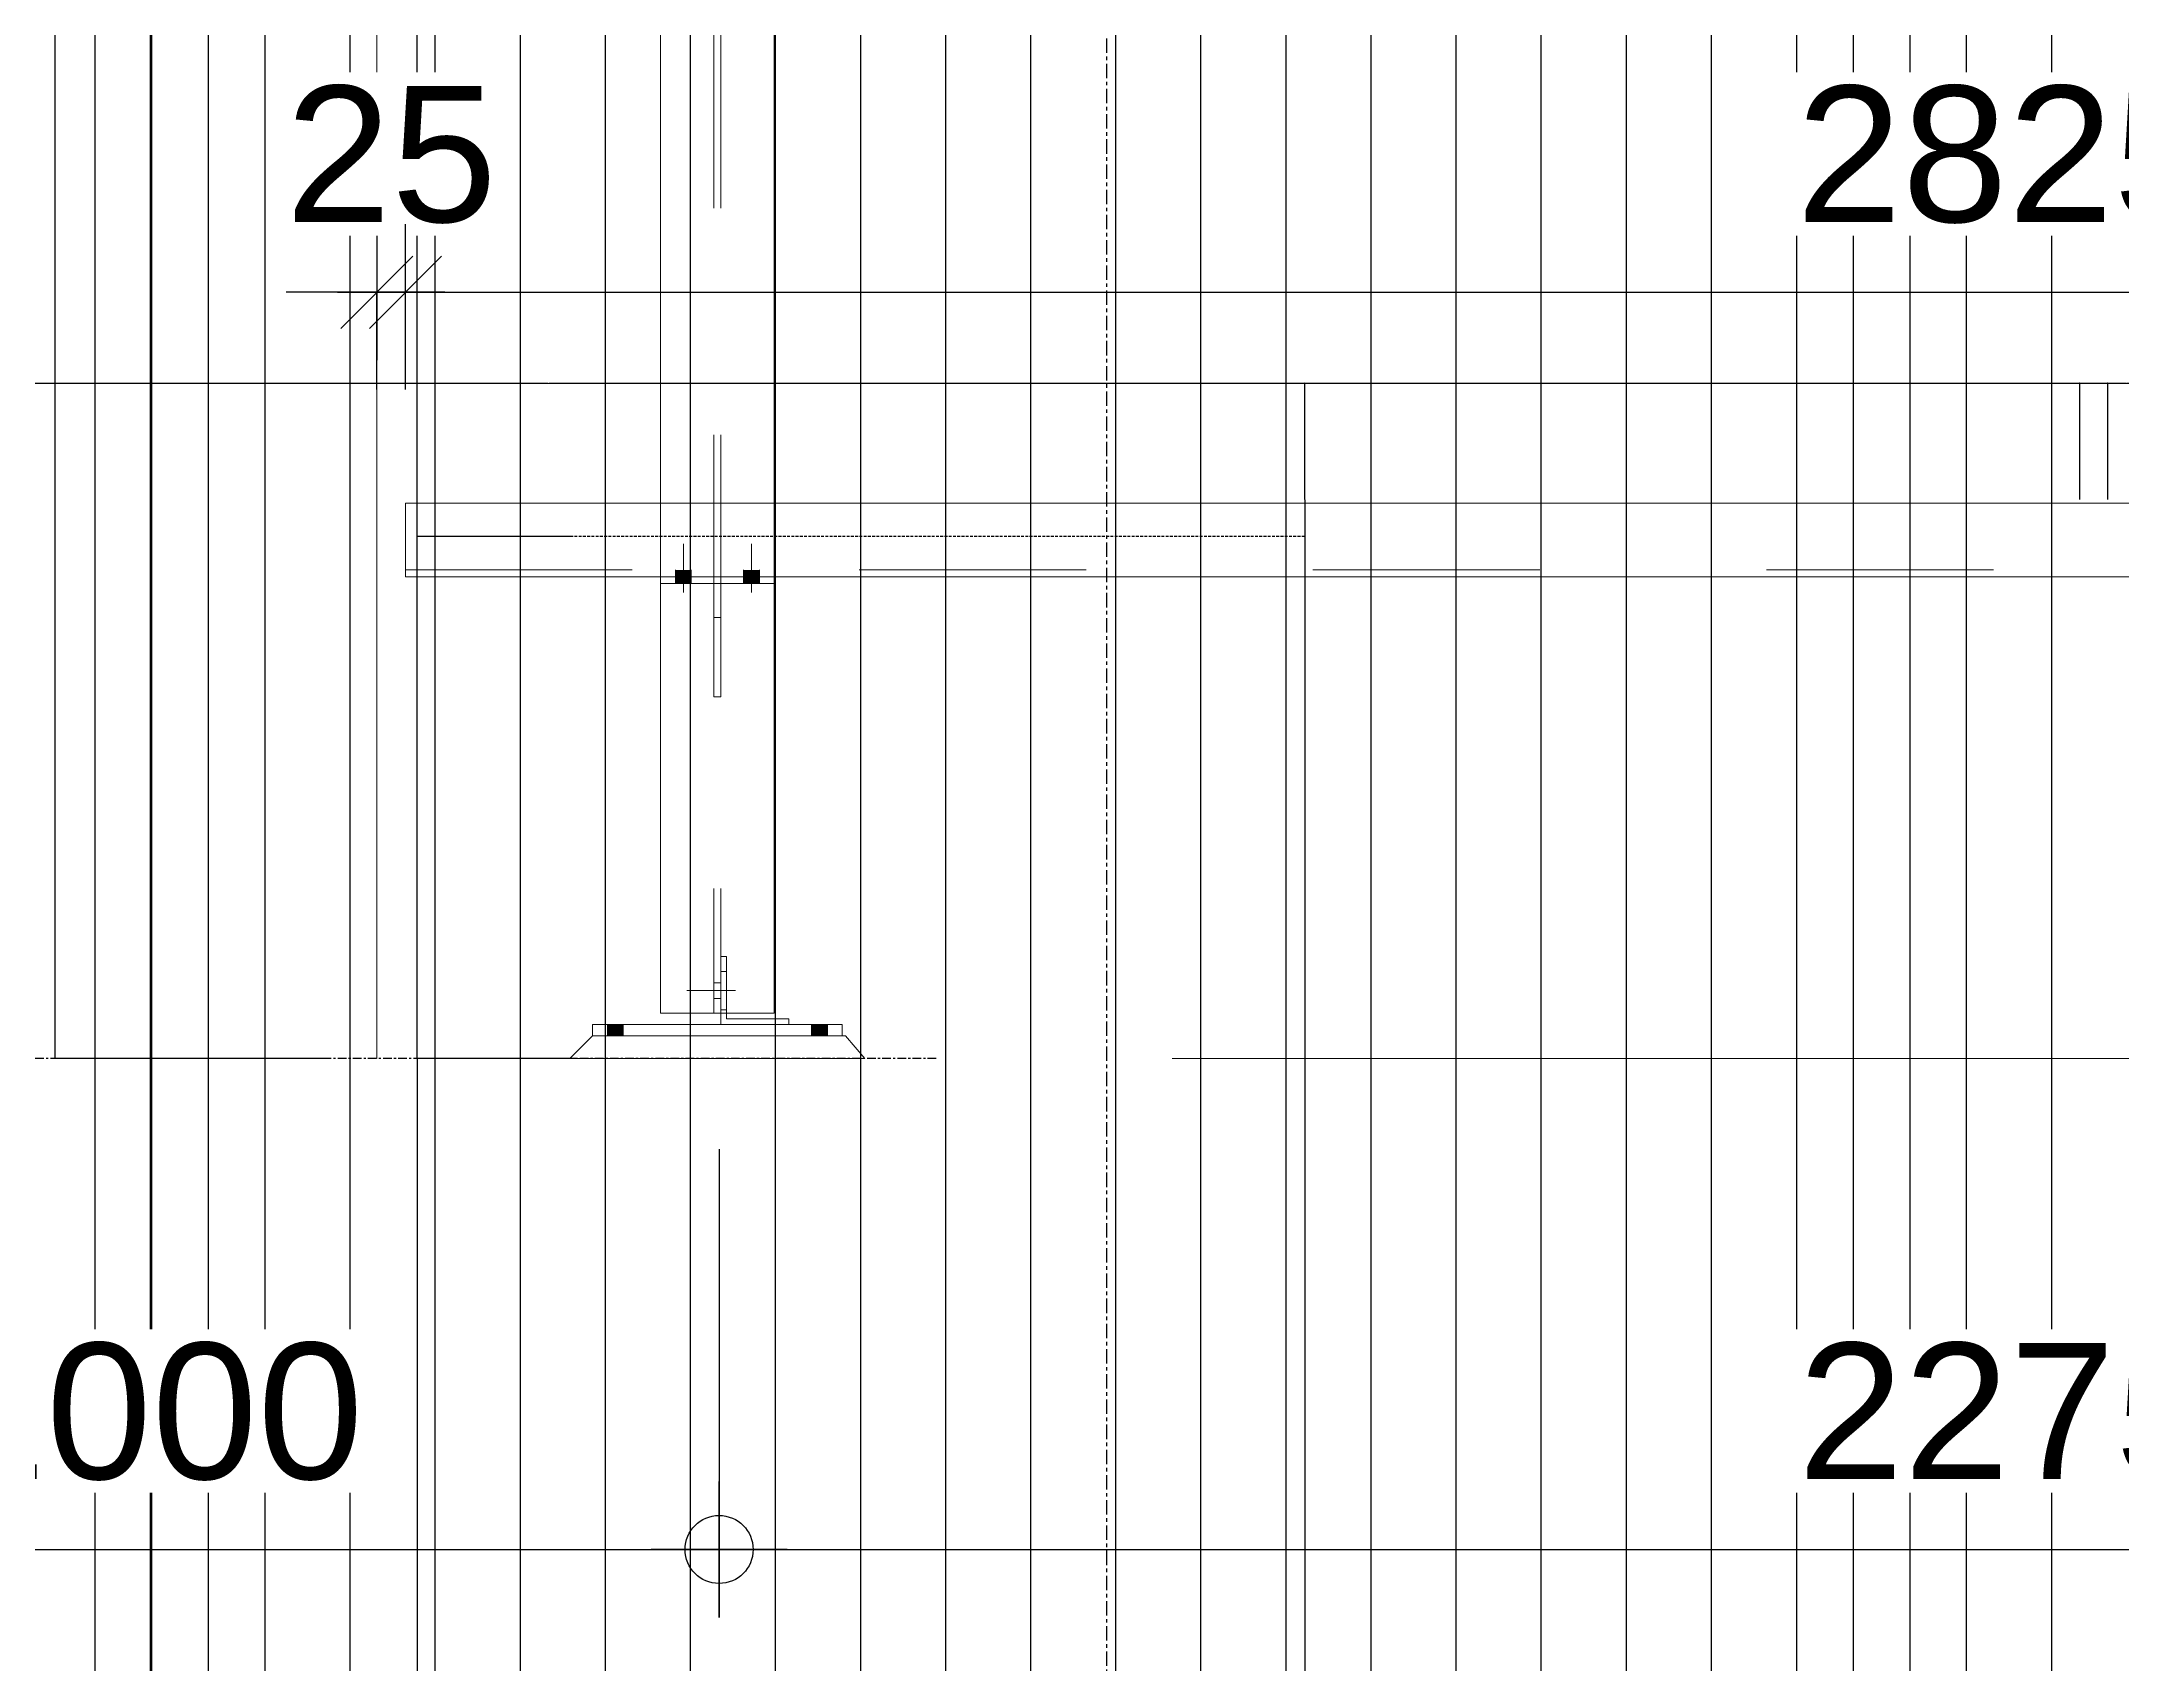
# Model space of a CAD drawing. Header units: millimetres. Extents: x 663313 to 1226001, y 1431724 to 1620898.
# Drawn here: x 1048111 to 1049945, y 1513421 to 1514852 of the extents above; entities that cross this region are included whole.
import ezdxf

# ---------------------------------------------------------------- set-up
doc = ezdxf.new("R2010")
doc.units = ezdxf.units.MM
for name, pattern in [('Grid Line', [22.225, 12.7, -3.175, 3.175, -3.175]), ('HIDDEN', [0.375, 0.25, -0.125]), ('XKITLINE00', [0]), ('XKITLINE02', [4, 2, -2])]:
    doc.linetypes.add(name, pattern=pattern)
doc.layers.add('000 - 0_HIDE_OBJ_FRAMING_DEF_SUB', color=7, linetype='Continuous', plot=False)
for name, color, linetype, lineweight in [('A-FLOR-E', 7, 'Continuous', 9), ('A-GENM', 7, 'Continuous', 9), ('Bolt', 7, 'Continuous', 0), ('Part', 7, 'Continuous', 0)]:
    doc.layers.add(name, color=color, linetype=linetype, lineweight=lineweight)
doc.styles.add('Arial', font='arial.ttf')
doc.dimstyles.new('Dim - 40 - Cen', dxfattribs={"dimscale": 0.04, "dimtxt": 3, "dimasz": 1, "dimexe": 0, "dimexo": 2.5, "dimgap": 1.5, "dimtad": 1, "dimdec": 0, "dimlfac": 1000, "dimzin": 1, "dimdsep": 46, "dimtxsty": 'Arial', "dimblk": 'CEN1', "dimcen": 0.09, "dimclrd": 7, "dimclre": 7, "dimclrt": 7, "dimadec": 0, "dimazin": 0, "dimtfac": 1, "dimtdec": 0, "dimtix": 1, "dimtofl": 0, "dimtmove": 2, "dimatfit": 3, "dimfxl": 1, "dimtfill": 1, "dimtfillclr": 256, "dimtolj": 1, "dimtzin": 0, "dimarcsym": 0})
doc.dimstyles.new('Dim - 40 - End', dxfattribs={"dimscale": 0.04, "dimtxt": 3, "dimasz": 1, "dimexe": 0, "dimexo": 2.5, "dimgap": 1.5, "dimtad": 1, "dimdec": 0, "dimlfac": 1000, "dimzin": 1, "dimdsep": 46, "dimtxsty": 'Arial', "dimblk": 'END', "dimcen": 0.09, "dimclrd": 7, "dimclre": 7, "dimclrt": 7, "dimadec": 0, "dimazin": 0, "dimtfac": 1, "dimtdec": 0, "dimtix": 1, "dimtofl": 0, "dimtmove": 2, "dimatfit": 3, "dimfxl": 1, "dimtfill": 1, "dimtfillclr": 256, "dimtolj": 1, "dimtzin": 0, "dimarcsym": 0})

# ---------------------------------------------------------------- blocks, each defined once
blk = doc.blocks.new('END')
at = {"color": 7}
for p, q in [((0, 1.5), (0, -1.5)), ((-0.795, -0.795), (0.795, 0.795)), ((1.5, 0), (-1.5, 0))]:
    blk.add_line(p, q, dxfattribs=at)
blk = doc.blocks.new('*D5248')
at = {"layer": '000 - 0_HIDE_OBJ_FRAMING_DEF_SUB', "color": 7, "lineweight": -2, "transparency": 16777216}
for p, q in [((1047207.8, 1514448.1), (1047207.8, 1514550.8)), ((1047207.8, 1514550.8), (1049907.7, 1514550.8)), ((1049907.8, 1514448.1), (1049907.8, 1514550.8))]:
    blk.add_line(p, q, dxfattribs=at)
at = {"layer": 'Defpoints', "color": 7, "transparency": 16777216}
for p in [(1049907.8, 1514550.8), (1047207.8, 1514448), (1049907.8, 1514448)]:
    blk.add_point(p, dxfattribs=at)
at = {"layer": '000 - 0_HIDE_OBJ_FRAMING_DEF_SUB', "color": 7, "lineweight": -2, "transparency": 16777216, "xscale": 0.04, "yscale": 0.04, "zscale": 0.04, "rotation": 180}
blk.add_blockref('END', (1047207.8, 1514550.8), dxfattribs=at)
at = {"layer": '000 - 0_HIDE_OBJ_FRAMING_DEF_SUB', "color": 7, "lineweight": -2, "transparency": 16777216, "xscale": 0.04, "yscale": 0.04, "zscale": 0.04}
blk.add_blockref('END', (1049907.8, 1514550.8), dxfattribs=at)
at = {"layer": '000 - 0_HIDE_OBJ_FRAMING_DEF_SUB', "color": 7, "transparency": 16777216, "insert": (1048557.8, 1514550.9), "char_height": 0.12, "attachment_point": 5, "style": 'Arial', "bg_fill": 3, "box_fill_scale": 1.1, "bg_fill_color": 256, "bg_fill_true_color": 13158600, "bg_fill_transparency": 0}
blk.add_mtext('\\A1;2700000', dxfattribs=at)
blk = doc.blocks.new('*D5249')
at = {"layer": '000 - 0_HIDE_OBJ_FRAMING_DEF_SUB', "color": 7, "lineweight": -2, "transparency": 16777216}
for p, q in [((1049907.8, 1514448.1), (1049907.8, 1514550.8)), ((1049907.8, 1514550.8), (1049932.5, 1514550.8)), ((1049932.5, 1514448.1), (1049932.5, 1514550.8))]:
    blk.add_line(p, q, dxfattribs=at)
at = {"layer": 'Defpoints', "color": 7, "transparency": 16777216}
for p in [(1049932.5, 1514550.8), (1049907.8, 1514448), (1049932.5, 1514448)]:
    blk.add_point(p, dxfattribs=at)
at = {"layer": '000 - 0_HIDE_OBJ_FRAMING_DEF_SUB', "color": 7, "lineweight": -2, "transparency": 16777216, "xscale": 0.04, "yscale": 0.04, "zscale": 0.04, "rotation": 180}
blk.add_blockref('END', (1049907.8, 1514550.8), dxfattribs=at)
at = {"layer": '000 - 0_HIDE_OBJ_FRAMING_DEF_SUB', "color": 7, "lineweight": -2, "transparency": 16777216, "xscale": 0.04, "yscale": 0.04, "zscale": 0.04}
blk.add_blockref('END', (1049932.5, 1514550.8), dxfattribs=at)
at = {"layer": '000 - 0_HIDE_OBJ_FRAMING_DEF_SUB', "color": 7, "transparency": 16777216, "insert": (1049920.1, 1514550.9), "char_height": 0.12, "attachment_point": 5, "style": 'Arial', "bg_fill": 3, "box_fill_scale": 1.1, "bg_fill_color": 256, "bg_fill_true_color": 13158600, "bg_fill_transparency": 0}
blk.add_mtext('\\A1;24738', dxfattribs=at)
blk = doc.blocks.new('*D5268')
at = {"layer": '000 - 0_HIDE_OBJ_FRAMING_DEF_SUB', "color": 7, "lineweight": -2, "transparency": 16777216}
for p, q in [((1048582.8, 1513955), (1048442.1, 1513955)), ((1048442.1, 1513955), (1048442.1, 1513005)), ((1048582.8, 1513005), (1048442.1, 1513005))]:
    blk.add_line(p, q, dxfattribs=at)
at = {"layer": 'Defpoints', "color": 7, "transparency": 16777216}
for p in [(1048582.9, 1513955), (1048442.1, 1513005), (1048582.9, 1513005)]:
    blk.add_point(p, dxfattribs=at)
at = {"layer": '000 - 0_HIDE_OBJ_FRAMING_DEF_SUB', "color": 7, "lineweight": -2, "transparency": 16777216, "xscale": 0.04, "yscale": 0.04, "zscale": 0.04}
for p, rotation in [((1048442.1, 1513955), 90), ((1048442.1, 1513005), 270)]:
    blk.add_blockref('END', p, dxfattribs=dict(at, rotation=rotation))
at = {"layer": '000 - 0_HIDE_OBJ_FRAMING_DEF_SUB', "color": 7, "transparency": 16777216, "insert": (1048442, 1513480), "char_height": 0.12, "attachment_point": 5, "rotation": 90, "style": 'Arial', "bg_fill": 3, "box_fill_scale": 1.1, "bg_fill_color": 256, "bg_fill_true_color": 13158600, "bg_fill_transparency": 0}
blk.add_mtext('\\A1;950000', dxfattribs=at)
blk = doc.blocks.new('*D5269')
at = {"layer": '000 - 0_HIDE_OBJ_FRAMING_DEF_SUB', "color": 7, "lineweight": -2, "transparency": 16777216}
for p, q in [((1048578.7, 1514415.5), (1048442.1, 1514415.5)), ((1048442.1, 1513955), (1048442.1, 1514415.5)), ((1048578.7, 1513955), (1048442.1, 1513955))]:
    blk.add_line(p, q, dxfattribs=at)
at = {"layer": 'Defpoints', "color": 7, "transparency": 16777216}
for p in [(1048442.1, 1514415.5), (1048578.8, 1514415.5), (1048578.8, 1513955)]:
    blk.add_point(p, dxfattribs=at)
at = {"layer": '000 - 0_HIDE_OBJ_FRAMING_DEF_SUB', "color": 7, "lineweight": -2, "transparency": 16777216, "xscale": 0.04, "yscale": 0.04, "zscale": 0.04}
for p, rotation in [((1048442.1, 1514415.5), 90), ((1048442.1, 1513955), 270)]:
    blk.add_blockref('END', p, dxfattribs=dict(at, rotation=rotation))
at = {"layer": '000 - 0_HIDE_OBJ_FRAMING_DEF_SUB', "color": 7, "transparency": 16777216, "insert": (1048442, 1514185.3), "char_height": 0.12, "attachment_point": 5, "rotation": 90, "style": 'Arial', "bg_fill": 3, "box_fill_scale": 1.1, "bg_fill_color": 256, "bg_fill_true_color": 13158600, "bg_fill_transparency": 0}
blk.add_mtext('\\A1;460500', dxfattribs=at)
blk = doc.blocks.new('*D5270')
at = {"layer": '000 - 0_HIDE_OBJ_FRAMING_DEF_SUB', "color": 7, "lineweight": -2, "transparency": 16777216}
for p, q in [((1048578.3, 1515745), (1048442.1, 1515745)), ((1048442.1, 1514415.5), (1048442.1, 1515745)), ((1048578.3, 1514415.5), (1048442.1, 1514415.5))]:
    blk.add_line(p, q, dxfattribs=at)
at = {"layer": 'Defpoints', "color": 7, "transparency": 16777216}
for p in [(1048442.1, 1515745), (1048578.4, 1515745), (1048578.4, 1514415.5)]:
    blk.add_point(p, dxfattribs=at)
at = {"layer": '000 - 0_HIDE_OBJ_FRAMING_DEF_SUB', "color": 7, "lineweight": -2, "transparency": 16777216, "xscale": 0.04, "yscale": 0.04, "zscale": 0.04}
for p, rotation in [((1048442.1, 1515745), 90), ((1048442.1, 1514415.5), 270)]:
    blk.add_blockref('END', p, dxfattribs=dict(at, rotation=rotation))
at = {"layer": '000 - 0_HIDE_OBJ_FRAMING_DEF_SUB', "color": 7, "transparency": 16777216, "insert": (1048442, 1515080.3), "char_height": 0.12, "attachment_point": 5, "rotation": 90, "style": 'Arial', "bg_fill": 3, "box_fill_scale": 1.1, "bg_fill_color": 256, "bg_fill_true_color": 13158600, "bg_fill_transparency": 0}
blk.add_mtext('\\A1;1329500', dxfattribs=at)
blk = doc.blocks.new('*D5287')
at = {"layer": '000 - 0_HIDE_OBJ_FRAMING_DEF_SUB', "color": 7, "lineweight": -2, "transparency": 16777216}
for p, q in [((1048366, 1516145), (1048123, 1516145)), ((1048123, 1513955), (1048123, 1516145)), ((1048366, 1513955), (1048123, 1513955))]:
    blk.add_line(p, q, dxfattribs=at)
at = {"layer": 'Defpoints', "color": 7, "transparency": 16777216}
for p in [(1048123, 1516145), (1048366.1, 1516145), (1048366.1, 1513955)]:
    blk.add_point(p, dxfattribs=at)
at = {"layer": '000 - 0_HIDE_OBJ_FRAMING_DEF_SUB', "color": 7, "lineweight": -2, "transparency": 16777216, "xscale": 0.04, "yscale": 0.04, "zscale": 0.04}
for p, rotation in [((1048123, 1516145), 90), ((1048123, 1513955), 270)]:
    blk.add_blockref('END', p, dxfattribs=dict(at, rotation=rotation))
at = {"layer": '000 - 0_HIDE_OBJ_FRAMING_DEF_SUB', "color": 7, "transparency": 16777216, "insert": (1048122.9, 1515050), "char_height": 0.12, "attachment_point": 5, "rotation": 90, "style": 'Arial', "bg_fill": 3, "box_fill_scale": 1.1, "bg_fill_color": 256, "bg_fill_true_color": 13158600, "bg_fill_transparency": 0}
blk.add_mtext('\\A1;2190000', dxfattribs=at)
blk = doc.blocks.new('*D5289')
at = {"layer": '000 - 0_HIDE_OBJ_FRAMING_DEF_SUB', "color": 7, "lineweight": -2, "transparency": 16777216}
for p, q in [((1049224.6, 1514447.9), (1049224.6, 1512796.9)), ((1049199.8, 1512698.6), (1049199.8, 1512796.9)), ((1049199.9, 1512796.9), (1049224.5, 1512796.9))]:
    blk.add_line(p, q, dxfattribs=at)
at = {"layer": 'Defpoints', "color": 7, "transparency": 16777216}
for p in [(1049224.6, 1514448), (1049224.6, 1512796.9), (1049199.8, 1512698.5)]:
    blk.add_point(p, dxfattribs=at)
at = {"layer": '000 - 0_HIDE_OBJ_FRAMING_DEF_SUB', "color": 7, "lineweight": -2, "transparency": 16777216, "xscale": 0.04, "yscale": 0.04, "zscale": 0.04, "rotation": 180}
blk.add_blockref('END', (1049199.8, 1512796.9), dxfattribs=at)
at = {"layer": '000 - 0_HIDE_OBJ_FRAMING_DEF_SUB', "color": 7, "lineweight": -2, "transparency": 16777216, "xscale": 0.04, "yscale": 0.04, "zscale": 0.04}
blk.add_blockref('END', (1049224.6, 1512796.9), dxfattribs=at)
at = {"layer": '000 - 0_HIDE_OBJ_FRAMING_DEF_SUB', "color": 7, "transparency": 16777216, "insert": (1049212.2, 1512797.1), "char_height": 0.12, "attachment_point": 5, "style": 'Arial', "bg_fill": 3, "box_fill_scale": 1.1, "bg_fill_color": 256, "bg_fill_true_color": 13158600, "bg_fill_transparency": 0}
blk.add_mtext('\\A1;24742', dxfattribs=at)
blk = doc.blocks.new('*D5290')
at = {"layer": '000 - 0_HIDE_OBJ_FRAMING_DEF_SUB', "color": 7, "lineweight": -2, "transparency": 16777216}
for p, q in [((1049224.6, 1514448.1), (1049224.6, 1514550.8)), ((1049224.6, 1514550.8), (1050674.5, 1514550.8)), ((1050674.6, 1514448.1), (1050674.6, 1514550.8))]:
    blk.add_line(p, q, dxfattribs=at)
at = {"layer": 'Defpoints', "color": 7, "transparency": 16777216}
for p in [(1050674.6, 1514550.8), (1049224.6, 1514448), (1050674.6, 1514448)]:
    blk.add_point(p, dxfattribs=at)
at = {"layer": '000 - 0_HIDE_OBJ_FRAMING_DEF_SUB', "color": 7, "lineweight": -2, "transparency": 16777216, "xscale": 0.04, "yscale": 0.04, "zscale": 0.04, "rotation": 180}
blk.add_blockref('END', (1049224.6, 1514550.8), dxfattribs=at)
at = {"layer": '000 - 0_HIDE_OBJ_FRAMING_DEF_SUB', "color": 7, "lineweight": -2, "transparency": 16777216, "xscale": 0.04, "yscale": 0.04, "zscale": 0.04}
blk.add_blockref('END', (1050674.6, 1514550.8), dxfattribs=at)
at = {"layer": '000 - 0_HIDE_OBJ_FRAMING_DEF_SUB', "color": 7, "transparency": 16777216, "insert": (1049949.6, 1514550.9), "char_height": 0.12, "attachment_point": 5, "style": 'Arial', "bg_fill": 3, "box_fill_scale": 1.1, "bg_fill_color": 256, "bg_fill_true_color": 13158600, "bg_fill_transparency": 0}
blk.add_mtext('\\A1;1450000', dxfattribs=at)
blk = doc.blocks.new('*A25213097')
at = {"layer": 'Part', "color": 7, "linetype": 'XKITLINE00', "lineweight": 0}
for p, q in [((319.479499, 90.984542), (319.479499, 90.334542)), ((319.479499, 90.984542), (347.729499, 90.984542)), ((319.479499, 90.334542), (347.729499, 90.334542))]:
    blk.add_line(p, q, dxfattribs=at)
at = {"layer": 'Part', "color": 7, "linetype": 'XKITLINE02', "lineweight": 0}
blk.add_line((319.479499, 90.394542), (347.729499, 90.394542), dxfattribs=at)
blk = doc.blocks.new('*A28423259')
at = {"layer": 'Part', "color": 7, "linetype": 'XKITLINE00', "lineweight": 0}
for p, q in [((321.729535, 90.984542), (321.729535, 103.584542)), ((321.729535, 103.584542), (322.729535, 103.584542)), ((322.729535, 103.584542), (322.729535, 90.984542)), ((321.729535, 90.274542), (321.729535, 86.484542)), ((322.729535, 90.274542), (322.729535, 86.484542)), ((321.729535, 86.484542), (322.729535, 86.484542))]:
    blk.add_line(p, q, dxfattribs=at)
at = {"layer": 'Part', "color": 7, "linetype": 'XKITLINE02', "lineweight": 0}
for p, q in [((322.199535, 103.584542), (322.199535, 86.484542)), ((322.259535, 103.584542), (322.259535, 86.484542)), ((321.729535, 90.984542), (321.729535, 90.274542)), ((322.729535, 90.984542), (322.729535, 90.274542))]:
    blk.add_line(p, q, dxfattribs=at)
blk = doc.blocks.new('*A30983372')
at = {"layer": 'Part', "color": 7, "linetype": 'XKITLINE00', "lineweight": 0}
for p, q in [((321.129535, 86.384542), (323.329535, 86.384542)), ((321.129535, 86.284542), (321.129535, 86.384542)), ((323.329535, 86.284542), (321.129535, 86.284542)), ((323.329535, 86.384542), (323.329535, 86.284542))]:
    blk.add_line(p, q, dxfattribs=at)
blk = doc.blocks.new('*A30993373')
at = {"layer": 'Part', "color": 7, "linetype": 'XKITLINE02', "lineweight": 0}
for p, q in [((322.309535, 86.984542), (322.259535, 86.984542)), ((322.259535, 86.984542), (322.259535, 86.484542)), ((322.309535, 86.484542), (322.309535, 86.984542)), ((322.259535, 86.384542), (322.859535, 86.384542))]:
    blk.add_line(p, q, dxfattribs=at)
at = {"layer": 'Part', "color": 7, "linetype": 'XKITLINE00', "lineweight": 0}
for p, q in [((322.259535, 86.484542), (322.259535, 86.384542)), ((322.309535, 86.434542), (322.309535, 86.484542)), ((322.859535, 86.434542), (322.309535, 86.434542)), ((322.859535, 86.384542), (322.859535, 86.434542))]:
    blk.add_line(p, q, dxfattribs=at)
blk = doc.blocks.new('*A31003374')
at = {"layer": 'Part', "color": 7, "linetype": 'XKITLINE00', "lineweight": 0}
for p, q in [((320.929535, 86.084542), (321.129535, 86.284542)), ((321.129535, 86.284542), (323.359535, 86.284542)), ((323.359535, 86.284542), (323.529535, 86.084542)), ((320.929535, 86.084542), (323.529535, 86.084542))]:
    blk.add_line(p, q, dxfattribs=at)
blk = doc.blocks.new('*A31013375')
at = {"layer": 'Bolt', "color": 7, "linetype": 'XKITLINE02', "lineweight": 0}
for p, q in [((322.309535, 86.854542), (322.259535, 86.854542)), ((322.388735, 86.684542), (321.959535, 86.684542)), ((322.259535, 86.754542), (322.199535, 86.754542)), ((322.259535, 86.614542), (322.199535, 86.614542)), ((322.309535, 86.514542), (322.259535, 86.514542))]:
    blk.add_line(p, q, dxfattribs=at)
blk = doc.blocks.new('*A31023376')
at = {"layer": 'Bolt'}
for points in [[(321.4, 86.385), (321.4, 86.285), (321.26, 86.285), (321.26, 86.385)], [(323.2, 86.385), (323.2, 86.285), (323.06, 86.285), (323.06, 86.385)]]:
    blk.add_hatch(color=7, dxfattribs=at).paths.add_polyline_path(points, flags=17)
at = {"layer": 'Bolt', "color": 7, "linetype": 'XKITLINE00', "lineweight": 0}
for p, q in [((321.26, 86.385), (321.26, 86.285)), ((321.33, 86.385), (321.33, 86.285)), ((321.4, 86.385), (321.4, 86.285)), ((323.06, 86.385), (323.06, 86.285)), ((323.13, 86.385), (323.13, 86.285)), ((323.2, 86.385), (323.2, 86.285))]:
    blk.add_line(p, q, dxfattribs=at)
blk = doc.blocks.new('*A31063380')
at = {"layer": 'Part', "color": 7, "linetype": 'XKITLINE00', "lineweight": 0}
for p, q in [((322.199535, 90.274542), (322.259535, 90.274542)), ((322.199535, 89.274542), (322.199535, 90.274542)), ((322.259535, 90.274542), (322.259535, 89.274542)), ((322.199535, 89.974542), (322.259535, 89.974542)), ((322.259535, 89.274542), (322.199535, 89.274542))]:
    blk.add_line(p, q, dxfattribs=at)
blk = doc.blocks.new('*A31073381')
at = {"layer": 'Part', "color": 7, "linetype": 'XKITLINE00', "lineweight": 0}
for p, q in [((321.729535, 90.334542), (321.729535, 90.274542)), ((322.729535, 90.274542), (321.729535, 90.274542)), ((322.729535, 90.334542), (322.729535, 90.274542))]:
    blk.add_line(p, q, dxfattribs=at)
at = {"layer": 'Part', "color": 7, "linetype": 'XKITLINE02', "lineweight": 0}
blk.add_line((322.729535, 90.334542), (321.729535, 90.334542), dxfattribs=at)
blk = doc.blocks.new('*A31083382')
at = {"layer": 'Bolt'}
for points in [[(321.86, 90.335), (321.86, 90.395), (322, 90.395), (322, 90.335)], [(321.86, 90.275), (321.86, 90.335), (322, 90.335), (322, 90.275)], [(322.46, 90.335), (322.46, 90.395), (322.6, 90.395), (322.6, 90.335)], [(322.46, 90.275), (322.46, 90.335), (322.6, 90.335), (322.6, 90.275)]]:
    blk.add_hatch(color=7, dxfattribs=at).paths.add_polyline_path(points, flags=17)
at = {"layer": 'Bolt', "color": 7, "linetype": 'XKITLINE00', "lineweight": 0}
for p, q in [((321.93, 90.195), (321.93, 90.625)), ((322.53, 90.195), (322.53, 90.625)), ((321.86, 90.335), (321.86, 90.395)), ((321.86, 90.275), (321.86, 90.335)), ((322, 90.335), (322, 90.395)), ((322, 90.275), (322, 90.335)), ((322.46, 90.335), (322.46, 90.395)), ((322.46, 90.275), (322.46, 90.335)), ((322.6, 90.335), (322.6, 90.395)), ((322.6, 90.275), (322.6, 90.335))]:
    blk.add_line(p, q, dxfattribs=at)
blk = doc.blocks.new('GM_Louver Grill Vertical Z1 - Z Profile-V256-ENT 4 ELE-2 sheet')
at = {"layer": '000 - 0_HIDE_OBJ_FRAMING_DEF_SUB', "color": 7}
blk.add_line((-142238.2, 105670), (-142238.2, 110050), dxfattribs=at)
blk = doc.blocks.new('5')
at = {"layer": '000 - 0_HIDE_OBJ_FRAMING_DEF_SUB', "color": 7}
for p, q in [((1852726.1, 105670), (1852726.1, 110050)), ((1852826.1, 105670), (1852826.1, 110050)), ((1854226.1, 110050), (1854226.1, 105670)), ((1854326.1, 110050), (1854326.1, 105670))]:
    blk.add_line(p, q, dxfattribs=at)
for points in [[(1852776.1, 110050), (1851276.1, 110050), (1851276.1, 105670), (1852776.1, 105670)], [(1852776.1, 110050), (1854276.1, 110050), (1854276.1, 105670), (1852776.1, 105670)], [(1855776.1, 110050), (1854276.1, 110050), (1854276.1, 105670), (1855776.1, 105670)]]:
    blk.add_lwpolyline(points, close=True, dxfattribs=at)
at = {"layer": 'A-GENM', "color": 7}
for p in [(1995114.3, 0), (1995189.3, 0), (1995264.3, 0), (1995339.3, 0), (1995414.3, 0), (1995489.3, 0), (1995564.3, 0), (1995639.3, 0), (1995714.3, 0), (1995789.3, 0), (1995864.3, 0), (1995939.3, 0), (1996014.3, 0), (1996089.3, 0), (1996164.3, 0), (1996239.3, 0), (1996314.3, 0), (1996389.3, 0), (1996614.3, 0), (1996689.3, 0)]:
    blk.add_blockref('GM_Louver Grill Vertical Z1 - Z Profile-V256-ENT 4 ELE-2 sheet', p, dxfattribs=at)
blk = doc.blocks.new('CEN1')
at = {"color": 7}
for p, q in [((0, 1.5), (0, -1.5)), ((1.5, 0), (-1.5, 0))]:
    blk.add_line(p, q, dxfattribs=at)
blk.add_circle((0, 0), 0.75, dxfattribs=at)
blk = doc.blocks.new('*D5123')
at = {"layer": '000 - 0_HIDE_OBJ_FRAMING_DEF_SUB', "color": 7, "lineweight": -2, "transparency": 16777216}
for p, q in [((15.7606, -0.08), (15.7606, -0.4329)), ((16.7608, -0.08), (16.7608, -0.4329)), ((15.8006, -0.4329), (16.7208, -0.4329))]:
    blk.add_line(p, q, dxfattribs=at)
at = {"layer": 'Defpoints', "color": 7, "transparency": 16777216}
for p in [(15.7606, 0.02), (16.7608, 0.02), (16.7608, -0.4329)]:
    blk.add_point(p, dxfattribs=at)
at = {"layer": '000 - 0_HIDE_OBJ_FRAMING_DEF_SUB', "color": 7, "lineweight": -2, "transparency": 16777216, "xscale": 0.04, "yscale": 0.04, "zscale": 0.04, "rotation": 180}
blk.add_blockref('CEN1', (15.7606, -0.4329), dxfattribs=at)
at = {"layer": '000 - 0_HIDE_OBJ_FRAMING_DEF_SUB', "color": 7, "lineweight": -2, "transparency": 16777216, "xscale": 0.04, "yscale": 0.04, "zscale": 0.04}
blk.add_blockref('CEN1', (16.7608, -0.4329), dxfattribs=at)
at = {"layer": '000 - 0_HIDE_OBJ_FRAMING_DEF_SUB', "color": 7, "transparency": 16777216, "insert": (16.2607, -0.3116), "char_height": 0.12, "attachment_point": 5, "style": 'Arial', "bg_fill": 3, "box_fill_scale": 1.1, "bg_fill_color": 256, "bg_fill_true_color": 13158600, "bg_fill_transparency": 0}
blk.add_mtext('\\A1;1000', dxfattribs=at)
blk = doc.blocks.new('*D5124')
at = {"layer": '000 - 0_HIDE_OBJ_FRAMING_DEF_SUB', "color": 7, "lineweight": -2, "transparency": 16777216}
for p, q in [((16.7608, -0.08), (16.7608, -0.4329)), ((19.0358, -0.08), (19.0358, -0.4329)), ((16.8008, -0.4329), (18.9958, -0.4329))]:
    blk.add_line(p, q, dxfattribs=at)
at = {"layer": 'Defpoints', "color": 7, "transparency": 16777216}
for p in [(16.7608, 0.02), (19.0358, 0.02), (19.0358, -0.4329)]:
    blk.add_point(p, dxfattribs=at)
at = {"layer": '000 - 0_HIDE_OBJ_FRAMING_DEF_SUB', "color": 7, "lineweight": -2, "transparency": 16777216, "xscale": 0.04, "yscale": 0.04, "zscale": 0.04, "rotation": 180}
blk.add_blockref('CEN1', (16.7608, -0.4329), dxfattribs=at)
at = {"layer": '000 - 0_HIDE_OBJ_FRAMING_DEF_SUB', "color": 7, "lineweight": -2, "transparency": 16777216, "xscale": 0.04, "yscale": 0.04, "zscale": 0.04}
blk.add_blockref('CEN1', (19.0358, -0.4329), dxfattribs=at)
at = {"layer": '000 - 0_HIDE_OBJ_FRAMING_DEF_SUB', "color": 7, "transparency": 16777216, "insert": (17.8983, -0.3116), "char_height": 0.12, "attachment_point": 5, "style": 'Arial', "bg_fill": 3, "box_fill_scale": 1.1, "bg_fill_color": 256, "bg_fill_true_color": 13158600, "bg_fill_transparency": 0}
blk.add_mtext('\\A1;2275', dxfattribs=at)
blk = doc.blocks.new('*D5154')
at = {"layer": '000 - 0_HIDE_OBJ_FRAMING_DEF_SUB', "color": 7, "lineweight": -2, "transparency": 16777216}
for p, q in [((16.4191, 0.6758), (16.3791, 0.6758)), ((16.4591, 0.59), (16.4591, 0.6758)), ((16.4843, 0.59), (16.4843, 0.6758)), ((16.5243, 0.6758), (16.5643, 0.6758))]:
    blk.add_line(p, q, dxfattribs=at)
at = {"layer": 'Defpoints', "color": 7, "transparency": 16777216}
for p in [(16.4591, 0.6758), (16.4591, 0.49), (16.4843, 0.49)]:
    blk.add_point(p, dxfattribs=at)
at = {"layer": '000 - 0_HIDE_OBJ_FRAMING_DEF_SUB', "color": 7, "lineweight": -2, "transparency": 16777216, "xscale": 0.04, "yscale": 0.04, "zscale": 0.04}
blk.add_blockref('END', (16.4591, 0.6758), dxfattribs=at)
at = {"layer": '000 - 0_HIDE_OBJ_FRAMING_DEF_SUB', "color": 7, "lineweight": -2, "transparency": 16777216, "xscale": 0.04, "yscale": 0.04, "zscale": 0.04, "rotation": 180}
blk.add_blockref('END', (16.4843, 0.6758), dxfattribs=at)
at = {"layer": '000 - 0_HIDE_OBJ_FRAMING_DEF_SUB', "color": 7, "transparency": 16777216, "insert": (16.4717, 0.797), "char_height": 0.12, "attachment_point": 5, "style": 'Arial', "bg_fill": 3, "box_fill_scale": 1.1, "bg_fill_color": 256, "bg_fill_true_color": 13158600, "bg_fill_transparency": 0}
blk.add_mtext('\\A1;25', dxfattribs=at)
blk = doc.blocks.new('*D5155')
at = {"layer": '000 - 0_HIDE_OBJ_FRAMING_DEF_SUB', "color": 7, "lineweight": -2, "transparency": 16777216}
for p, q in [((16.4843, 0.59), (16.4843, 0.6758)), ((16.5243, 0.6758), (19.2693, 0.6758)), ((19.3093, 0.59), (19.3093, 0.6758))]:
    blk.add_line(p, q, dxfattribs=at)
at = {"layer": 'Defpoints', "color": 7, "transparency": 16777216}
for p in [(19.3093, 0.6758), (16.4843, 0.49), (19.3093, 0.49)]:
    blk.add_point(p, dxfattribs=at)
at = {"layer": '000 - 0_HIDE_OBJ_FRAMING_DEF_SUB', "color": 7, "lineweight": -2, "transparency": 16777216, "xscale": 0.04, "yscale": 0.04, "zscale": 0.04, "rotation": 180}
blk.add_blockref('END', (16.4843, 0.6758), dxfattribs=at)
at = {"layer": '000 - 0_HIDE_OBJ_FRAMING_DEF_SUB', "color": 7, "lineweight": -2, "transparency": 16777216, "xscale": 0.04, "yscale": 0.04, "zscale": 0.04}
blk.add_blockref('END', (19.3093, 0.6758), dxfattribs=at)
at = {"layer": '000 - 0_HIDE_OBJ_FRAMING_DEF_SUB', "color": 7, "transparency": 16777216, "insert": (17.8968, 0.797), "char_height": 0.12, "attachment_point": 5, "style": 'Arial', "bg_fill": 3, "box_fill_scale": 1.1, "bg_fill_color": 256, "bg_fill_true_color": 13158600, "bg_fill_transparency": 0}
blk.add_mtext('\\A1;2825', dxfattribs=at)
blk = doc.blocks.new('A$Cc1931124')
at = {"layer": '000 - 0_HIDE_OBJ_FRAMING_DEF_SUB', "color": 7, "linetype": 'Grid Line'}
blk.add_line((16.2593, 9.6361), (16.2593, -1.8694), dxfattribs=at)
at = {"layer": 'A-FLOR-E', "color": 7, "linetype": 'HIDDEN', "ltscale": 20}
for points in [[(16.4591, 0), (16.4591, 3.5), (16.0591, 3.5), (16.0591, 0)], [(16.4593, -0.95), (29.6603, -0.95), (29.6603, 0), (12.6343, 0)]]:
    blk.add_lwpolyline(points, dxfattribs=at)
at = {"color": 7, "lineweight": 0, "xscale": 0.1, "yscale": 0.1, "zscale": 0.1}
for name in ['*A28423259', '*A25213097', '*A31083382', '*A31073381', '*A31063380', '*A31013375', '*A30993373', '*A31003374', '*A30983372', '*A31023376']:
    blk.add_blockref(name, (-15.4637, -8.6085), dxfattribs=at)
at = {"layer": '000 - 0_HIDE_OBJ_FRAMING_DEF_SUB', "color": 7, "xscale": 0.001, "yscale": 0.001, "zscale": 0.001}
blk.add_blockref('5', (-1836.5155, -106.35), dxfattribs=at)
at = {"layer": '000 - 0_HIDE_OBJ_FRAMING_DEF_SUB', "color": 7}
for base, p1, p2, dimstyle, picture, middle in [((16.4591, 0.6758), (16.4843, 0.49), (16.4591, 0.49), 'Dim - 40 - End', '*D5154', (16.4717, 0.797)), ((16.7608, -0.4329), (15.7606, 0.02), (16.7608, 0.02), 'Dim - 40 - Cen', '*D5123', (16.2607, -0.3116))]:
    dim = blk.add_linear_dim(base=base, p1=p1, p2=p2, dimstyle=dimstyle, override={"dimclrd": 7, "dimclre": 7, "dimclrt": 7}, dxfattribs=at)
    dim.commit()
    dim.dimension.update_dxf_attribs({"geometry": picture, "text_midpoint": middle})
for base, p1, p2, dimstyle, picture, middle in [((19.3093, 0.6758), (16.4843, 0.49), (19.3093, 0.49), 'Dim - 40 - End', '*D5155', (17.8968, 0.797)), ((19.0358, -0.4329), (16.7608, 0.02), (19.0358, 0.02), 'Dim - 40 - Cen', '*D5124', (17.8983, -0.3116))]:
    dim = blk.add_linear_dim(base=base, p1=p1, p2=p2, dimstyle=dimstyle, override={"dimclrd": 7, "dimclre": 7, "dimclrt": 7}, dxfattribs=at)
    dim.commit()
    dim.dimension.update_dxf_attribs({"geometry": picture, "text_midpoint": middle})

msp = doc.modelspace()

# ---------------------------------------------------------------- linework, layer by layer
at = {"layer": '000 - 0_HIDE_OBJ_FRAMING_DEF_SUB', "color": 7, "linetype": 'HIDDEN', "ltscale": 10}
msp.add_line((1049224.5821, 1514415.5011), (1048486.2463, 1514415.5011), dxfattribs=at)
at = {"layer": '000 - 0_HIDE_OBJ_FRAMING_DEF_SUB', "color": 7, "linetype": 'Grid Line', "ltscale": 0.6}
msp.add_line((1048899.8414, 1513955.0011), (1045560.2853, 1513955.0011), dxfattribs=at)

# ---------------------------------------------------------------- dimensions: what is measured, and where the dimension line sits
at = {"layer": '000 - 0_HIDE_OBJ_FRAMING_DEF_SUB', "color": 7}
dim = msp.add_linear_dim(base=(1049907.7524, 1514550.81), p1=(1047207.7524, 1514448.0011), p2=(1049907.7524, 1514448.0011), dimstyle='Dim - 40 - End', override={"dimclrd": 7, "dimclre": 7, "dimclrt": 7}, dxfattribs=at)
dim.commit()
dim.dimension.update_dxf_attribs({"geometry": '*D5248', "text_midpoint": (1048557.7524, 1514550.9313)})

# ---------------------------------------------------------------- next in the draw order: linework, layer by layer
at = {"layer": '000 - 0_HIDE_OBJ_FRAMING_DEF_SUB', "color": 7, "linetype": 'Grid Line'}
msp.add_line((1049049.8414, 1518210.573), (1049049.8414, 1509845.0011), dxfattribs=at)

# ---------------------------------------------------------------- next in the draw order: dimensions: what is measured, and where the dimension line sits
at = {"layer": '000 - 0_HIDE_OBJ_FRAMING_DEF_SUB', "color": 7}
for base, p1, p2, picture, middle in [((1048122.9763, 1516145.0011), (1048366.0861, 1513955.0011), (1048366.0861, 1516145.0011), '*D5287', (1048122.855, 1515050.0011)), ((1048442.0841, 1513005.0011), (1048582.8782, 1513955.0011), (1048582.8782, 1513005.0011), '*D5268', (1048441.9629, 1513480.0011))]:
    dim = msp.add_linear_dim(base=base, p1=p1, p2=p2, angle=90, dimstyle='Dim - 40 - End', override={"dimclrd": 7, "dimclre": 7, "dimclrt": 7}, dxfattribs=at)
    dim.commit()
    dim.dimension.update_dxf_attribs({"geometry": picture, "text_midpoint": middle})
for base, p1, p2, picture, middle in [((1049932.4903, 1514550.81), (1049907.7524, 1514448.0011), (1049932.4903, 1514448.0011), '*D5249', (1049920.1213, 1514550.9313)), ((1049224.5833, 1512796.9477), (1049199.8414, 1512698.4689), (1049224.5833, 1514448.0012), '*D5289', (1049212.2123, 1512797.068))]:
    dim = msp.add_linear_dim(base=base, p1=p1, p2=p2, dimstyle='Dim - 40 - End', override={"dimclrd": 7, "dimclre": 7, "dimclrt": 7}, dxfattribs=at)
    dim.commit()
    dim.dimension.update_dxf_attribs({"geometry": picture, "text_midpoint": middle})

# ---------------------------------------------------------------- next in the draw order: dimensions: what is measured, and where the dimension line sits
dim = msp.add_linear_dim(base=(1050674.5832, 1514550.81), p1=(1049224.5833, 1514448.0012), p2=(1050674.5832, 1514448.0012), dimstyle='Dim - 40 - End', override={"dimclrd": 7, "dimclre": 7, "dimclrt": 7}, dxfattribs=at)
dim.commit()
dim.dimension.update_dxf_attribs({"geometry": '*D5290', "text_midpoint": (1049949.5832, 1514550.9313)})
dim = msp.add_linear_dim(base=(1048442.0841, 1514415.5011), p1=(1048578.8488, 1513955.0011), p2=(1048578.8488, 1514415.5011), angle=90, dimstyle='Dim - 40 - End', override={"dimclrd": 7, "dimclre": 7, "dimclrt": 7}, dxfattribs=at)
dim.commit()
dim.dimension.update_dxf_attribs({"geometry": '*D5269', "text_midpoint": (1048441.9629, 1514185.2511)})

# ---------------------------------------------------------------- next in the draw order: dimensions: what is measured, and where the dimension line sits
dim = msp.add_linear_dim(base=(1048442.0841, 1515745.0011), p1=(1048578.4464, 1514415.5011), p2=(1048578.4464, 1515745.0011), angle=90, dimstyle='Dim - 40 - End', override={"dimclrd": 7, "dimclre": 7, "dimclrt": 7}, dxfattribs=at)
dim.commit()
dim.dimension.update_dxf_attribs({"geometry": '*D5270', "text_midpoint": (1048441.9628, 1515080.2511)})

# ---------------------------------------------------------------- next in the draw order: block references
at = {"color": 7, "xscale": 1000, "yscale": 1000, "zscale": 1000}
msp.add_blockref('A$Cc1931124', (1031947.568, 1513955.0011), dxfattribs=at)

doc.saveas('drawing.dxf')
